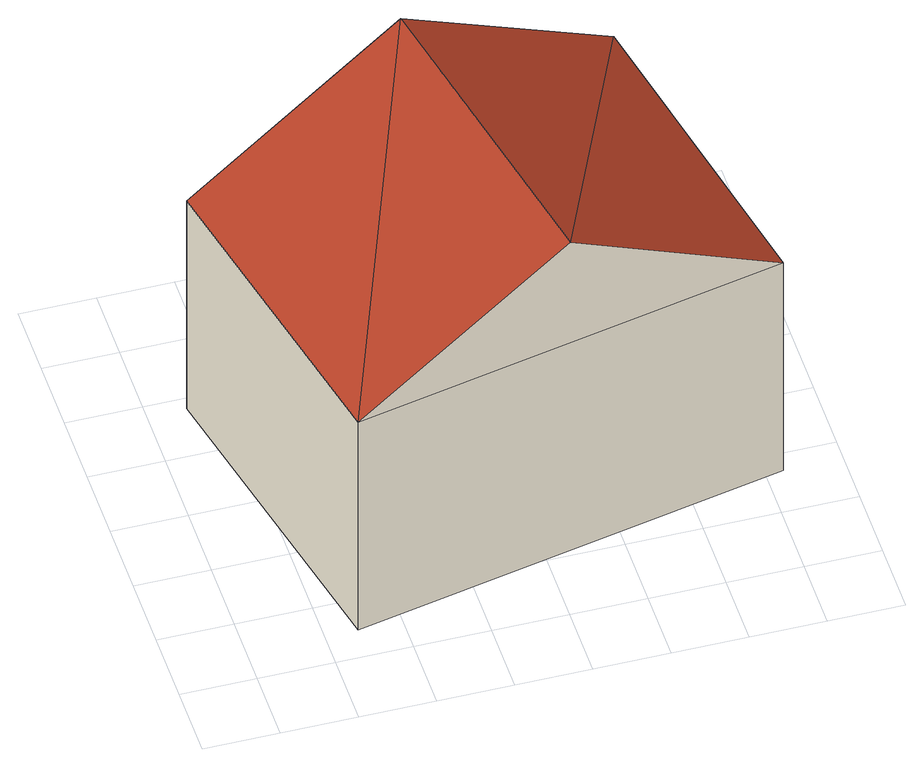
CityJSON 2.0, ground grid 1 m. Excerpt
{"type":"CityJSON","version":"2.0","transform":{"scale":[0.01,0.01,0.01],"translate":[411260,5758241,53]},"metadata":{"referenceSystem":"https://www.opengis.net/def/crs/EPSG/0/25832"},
"CityObjects":{
"building1":{"type":"Building","attributes":{"Gemeindeschluessel":"05515000","Geometrietyp2DReferenz":"3000","function":"51009_1610","roofType":"3100","measuredHeight":5.26},"geometry":[{"type":"Solid","lod":"2","boundaries":[[[[0,1,2,3]],[[4,5,1,0]],[[6,7,5,4]],[[3,2,7,6]],[[0,8,4]],[[6,9,3]],[[3,9,8]],[[8,0,3]],[[9,6,4]],[[4,8,9]],[[1,5,7,2]]]],"semantics":{"surfaces":[{"type":"WallSurface"},{"type":"RoofSurface"},{"type":"GroundSurface"}],"values":[[0,0,0,0,0,0,1,1,1,1,2]]}}]}
},
"vertices":[
[51,482,403],[51,482,48],[143,47,48],[143,47,403],[636,612,403],[636,612,48],[723,170,403],[723,170,48],[344,547,574],[433,109,574]
]}
